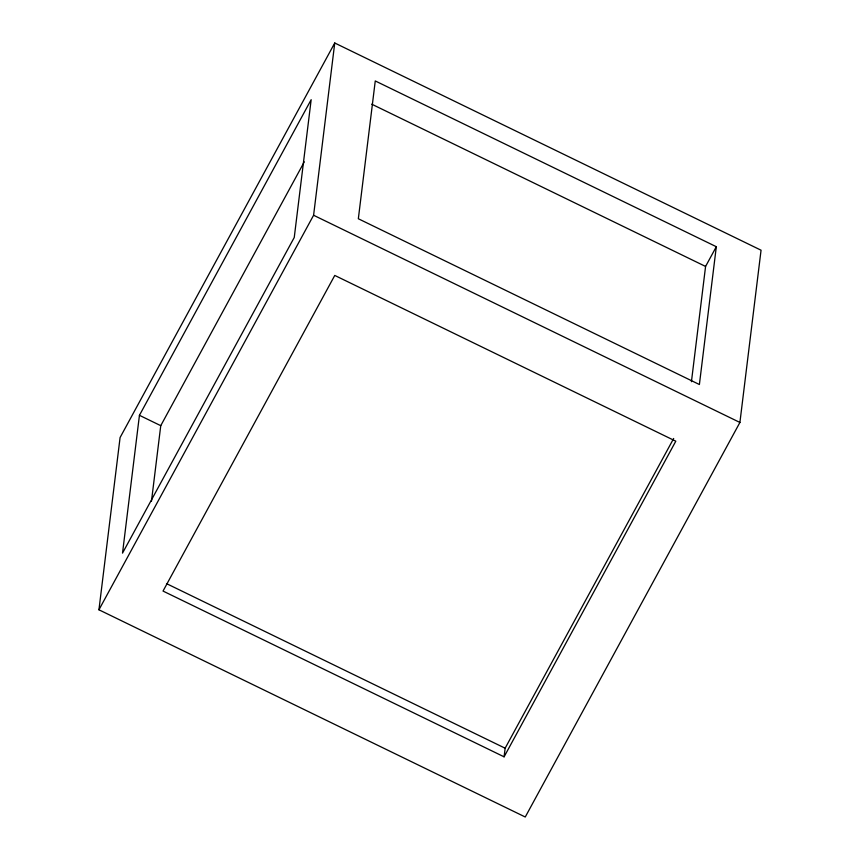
<?xml version="1.0" encoding="UTF-8"?>
<svg xmlns="http://www.w3.org/2000/svg" width="860" height="860" viewBox="0 0 860 860"><rect width="100%" height="100%" fill="white"/><g stroke="black" fill="none" stroke-linecap="round" stroke-linejoin="round"><path stroke-width="1.29" d="M98.943 609.794L120.088 437.536L334.744 43L761.057 250.206L739.912 422.464L525.256 817L98.943 609.794L313.599 215.258L334.744 43M139.438 415.315L122.518 553.12L294.249 237.489L311.169 99.685L139.438 415.315L160.755 425.668L151.478 501.197M504.089 756.821L675.809 441.191L334.766 275.437L163.034 591.067L504.089 756.821L505.142 748.211L673.67 438.471M691.429 381.711L705.576 266.439L716.316 246.712L375.261 80.947L358.34 218.752L699.395 384.517L716.316 246.712M160.755 425.668L304.289 161.863M371.756 104.189L705.576 266.439M313.599 215.258L739.912 422.464M166.507 583.617L505.142 748.211"/></g></svg>
